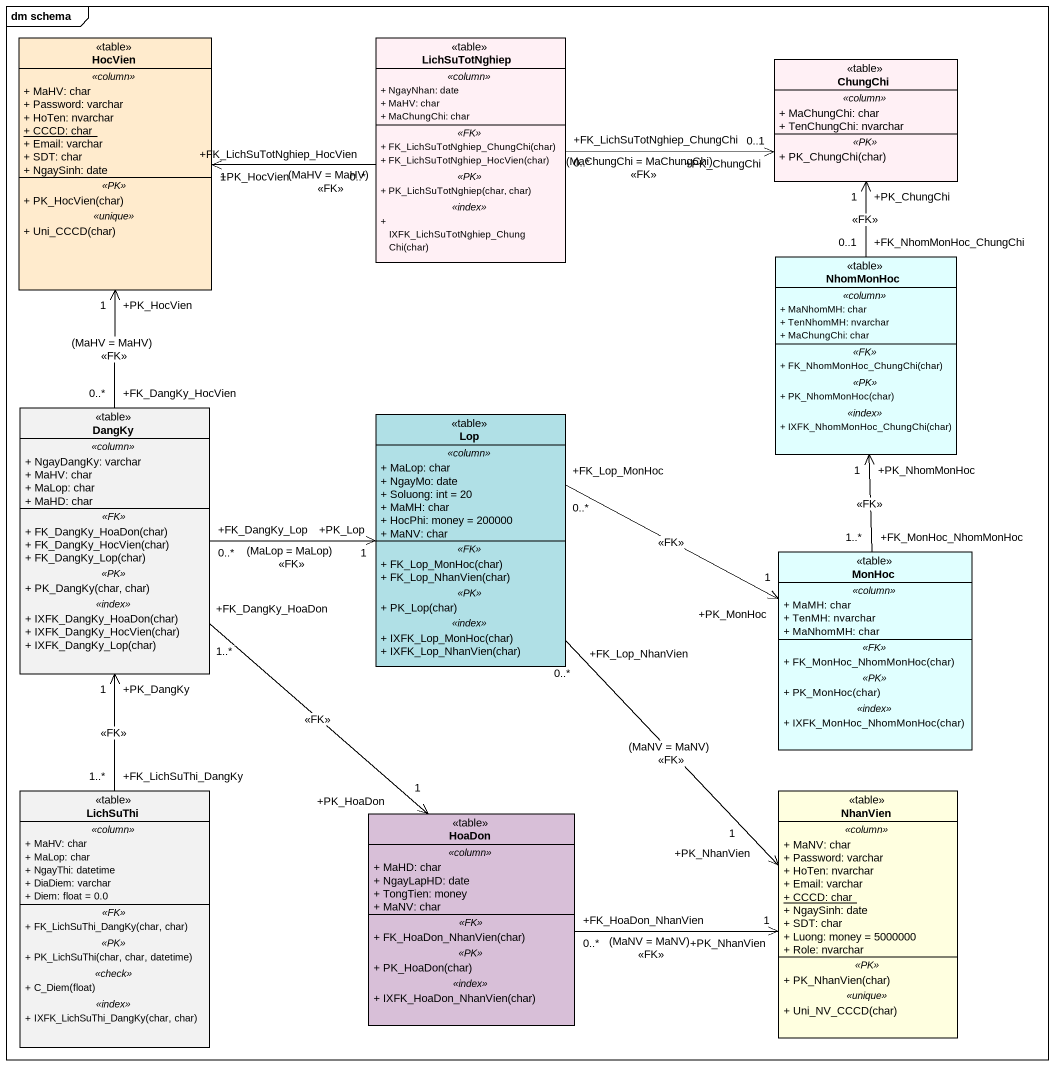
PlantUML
@startuml
mainframe dm schema
hide circle
hide empty members
skinparam classAttributeIconSize 0
class HocVien <<table>> #FFEBCD {
  .. <<column>> ..
  + MaHV: char
  + Password: varchar
  + HoTen: nvarchar
  {static} + CCCD: char
  + Email: varchar
  + SDT: char
  + NgaySinh: date
  .. <<PK>> ..
  + PK_HocVien(char)
  .. <<unique>> ..
  + Uni_CCCD(char)
}
class LichSuTotNghiep <<table>> #FFF0F5 {
  .. <<column>> ..
  + NgayNhan: date
  + MaHV: char
  + MaChungChi: char
  .. <<FK>> ..
  + FK_LichSuTotNghiep_ChungChi(char)
  + FK_LichSuTotNghiep_HocVien(char)
  .. <<PK>> ..
  + PK_LichSuTotNghiep(char, char)
  .. <<index>> ..
  + IXFK_LichSuTotNghiep_ChungChi(char)
}
class ChungChi <<table>> #FFF0F5 {
  .. <<column>> ..
  + MaChungChi: char
  + TenChungChi: nvarchar
  .. <<PK>> ..
  + PK_ChungChi(char)
}
class NhomMonHoc <<table>> #E0FFFF {
  .. <<column>> ..
  + MaNhomMH: char
  + TenNhomMH: nvarchar
  + MaChungChi: char
  .. <<FK>> ..
  + FK_NhomMonHoc_ChungChi(char)
  .. <<PK>> ..
  + PK_NhomMonHoc(char)
  .. <<index>> ..
  + IXFK_NhomMonHoc_ChungChi(char)
}
class DangKy <<table>> {
  .. <<column>> ..
  + NgayDangKy: varchar
  + MaHV: char
  + MaLop: char
  + MaHD: char
  .. <<FK>> ..
  + FK_DangKy_HoaDon(char)
  + FK_DangKy_HocVien(char)
  + FK_DangKy_Lop(char)
  .. <<PK>> ..
  + PK_DangKy(char, char)
  .. <<index>> ..
  + IXFK_DangKy_HoaDon(char)
  + IXFK_DangKy_HocVien(char)
  + IXFK_DangKy_Lop(char)
}
class Lop <<table>> #B0E0E6 {
  .. <<column>> ..
  + MaLop: char
  + NgayMo: date
  + Soluong: int = 20
  + MaMH: char
  + HocPhi: money = 200000
  + MaNV: char
  .. <<FK>> ..
  + FK_Lop_MonHoc(char)
  + FK_Lop_NhanVien(char)
  .. <<PK>> ..
  + PK_Lop(char)
  .. <<index>> ..
  + IXFK_Lop_MonHoc(char)
  + IXFK_Lop_NhanVien(char)
}
class MonHoc <<table>> #E0FFFF {
  .. <<column>> ..
  + MaMH: char
  + TenMH: nvarchar
  + MaNhomMH: char
  .. <<FK>> ..
  + FK_MonHoc_NhomMonHoc(char)
  .. <<PK>> ..
  + PK_MonHoc(char)
  .. <<index>> ..
  + IXFK_MonHoc_NhomMonHoc(char)
}
class LichSuThi <<table>> {
  .. <<column>> ..
  + MaHV: char
  + MaLop: char
  + NgayThi: datetime
  + DiaDiem: varchar
  + Diem: float = 0.0
  .. <<FK>> ..
  + FK_LichSuThi_DangKy(char, char)
  .. <<PK>> ..
  + PK_LichSuThi(char, char, datetime)
  .. <<check>> ..
  + C_Diem(float)
  .. <<index>> ..
  + IXFK_LichSuThi_DangKy(char, char)
}
class HoaDon <<table>> #D8BFD8 {
  .. <<column>> ..
  + MaHD: char
  + NgayLapHD: date
  + TongTien: money
  + MaNV: char
  .. <<FK>> ..
  + FK_HoaDon_NhanVien(char)
  .. <<PK>> ..
  + PK_HoaDon(char)
  .. <<index>> ..
  + IXFK_HoaDon_NhanVien(char)
}
class NhanVien <<table>> #FFFFE0 {
  .. <<column>> ..
  + MaNV: char
  + Password: varchar
  + HoTen: nvarchar
  + Email: varchar
  {static} + CCCD: char
  + NgaySinh: date
  + SDT: char
  + Luong: money = 5000000
  + Role: nvarchar
  .. <<PK>> ..
  + PK_NhanVien(char)
  .. <<unique>> ..
  + Uni_NV_CCCD(char)
}
LichSuTotNghiep "+FK_LichSuTotNghiep_HocVien\n0..*" -left-> "+PK_HocVien\n1" HocVien : (MaHV = MaHV)\n<<FK>>
LichSuTotNghiep "+FK_LichSuTotNghiep_ChungChi\n0..*" -right-> "+PK_ChungChi\n0..1" ChungChi : (MaChungChi = MaChungChi)\n<<FK>>
NhomMonHoc "+FK_NhomMonHoc_ChungChi\n0..1" -up-> "+PK_ChungChi\n1" ChungChi : <<FK>>
DangKy "+FK_DangKy_HocVien\n0..*" -up-> "+PK_HocVien\n1" HocVien : (MaHV = MaHV)\n<<FK>>
DangKy "+FK_DangKy_Lop\n0..*" -right-> "+PK_Lop\n1" Lop : (MaLop = MaLop)\n<<FK>>
DangKy "+FK_DangKy_HoaDon\n1..*" --> "+PK_HoaDon\n1" HoaDon : <<FK>>
Lop "+FK_Lop_MonHoc\n0..*" -right-> "+PK_MonHoc\n1" MonHoc : <<FK>>
Lop "+FK_Lop_NhanVien\n0..*" --> "+PK_NhanVien\n1" NhanVien : (MaNV = MaNV)\n<<FK>>
MonHoc "+FK_MonHoc_NhomMonHoc\n1..*" -up-> "+PK_NhomMonHoc\n1" NhomMonHoc : <<FK>>
LichSuThi "+FK_LichSuThi_DangKy\n1..*" -up-> "+PK_DangKy\n1" DangKy : <<FK>>
HoaDon "+FK_HoaDon_NhanVien\n0..*" -right-> "+PK_NhanVien\n1" NhanVien : (MaNV = MaNV)\n<<FK>>
@enduml
